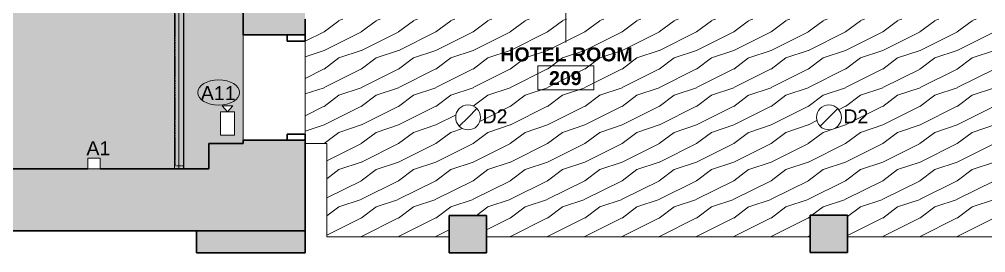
# Model space of a CAD drawing. Header units: inches. Extents: x -1176 to 1507, y -2527 to 978.
# Drawn here: x -662.2 to -350.8, y 9.3 to 84.5 of the extents above; entities that cross this region are included whole.
import ezdxf

# ---------------------------------------------------------------- set-up
doc = ezdxf.new("R2010")
doc.units = ezdxf.units.IN
doc.header["$MEASUREMENT"] = 0
doc.linetypes.add('Dash', pattern=[0.25, 0.125, -0.125])
for name, color, linetype, lineweight in [('A-AREA-IDEN', 2, 'Continuous', 9), ('A-CLNG', 13, 'Continuous', 18), ('A-CLNG-PATT', 13, 'Continuous', 18), ('A-COLS', 52, 'Continuous', 18), ('A-DOOR', 31, 'Continuous', 18), ('A-DOOR-FRAM', 31, 'Continuous', 30), ('A-WALL', 113, 'Continuous', 18), ('A-WALL-PATT', 111, 'Continuous', 18), ('E-LITE-EQPM', 33, 'Continuous', 9), ('E-LITE-EQPM-HDLN', 30, 'Dash', 9), ('E-LITE-EQPM-IDEN', 33, 'Continuous', 9), ('Q-SPCQ', 91, 'Continuous', 9), ('Q-SPCQ-IDEN', 132, 'Continuous', 9)]:
    doc.layers.add(name, color=color, linetype=linetype, lineweight=lineweight)
doc.styles.add('Arial', font='arial.ttf', dxfattribs={"height": 4.5})
doc.styles.add('Swis721 Lt BT_B', font='', dxfattribs={"height": 4.5})
doc.styles.get('Swis721 Lt BT_B').set_extended_font_data('Swis721 Lt BT', bold=True)
pattern_1 = [(0, (0, 0), (15.36, 3.84), [0.634, -10.886, 0.634, -10.886, -61.44]), (0, (0, 0), (15.36, 3.84), [-23.04, 0.634, -22.406, 0.634, -10.886, -26.88]), (0, (0, 0), (15.36, 3.84), [-57.6, 0.634, -7.046, 0.634, -18.566]), (120, (5.76, 1.92), (-11.005538, 11.38215), [0.634, -10.886, 0.634, -10.886, -61.44]), (120, (5.76, 1.92), (-11.005538, 11.38215), [-23.04, 0.634, -22.406, 0.634, -10.886, -26.88]), (120, (5.76, 1.92), (-11.005538, 11.38215), [-57.6, 0.634, -7.046, 0.634, -18.566]), (240, (7.68, 9.6), (-4.354462, -15.22215), [0.634, -10.886, 0.634, -10.886, -61.44]), (240, (7.68, 9.6), (-4.354462, -15.22215), [-23.04, 0.634, -22.406, 0.634, -10.886, -26.88]), (240, (7.68, 9.6), (-4.354462, -15.22215), [-57.6, 0.634, -7.046, 0.634, -18.566])]

# ---------------------------------------------------------------- blocks, each defined once
blk = doc.blocks.new('Lighting-Linear-Cove-Cooper-Ametrix-LC32-LED1 - Lighting-Linear-Cove-Cooper-Ametrix-LC32-LED 53_ 1_-7137665-2nd Floor RCP')
at = {"layer": 'E-LITE-EQPM'}
for p, q in [((-318.5, 0.16), (318.22, 0.16)), ((318.22, -1.37), (-318.5, -1.37))]:
    blk.add_line(p, q, dxfattribs=at)
at = {"layer": 'E-LITE-EQPM-HDLN'}
for p, q in [((317.21, 1.37), (-317.21, 1.37)), ((317.21, -1.37), (317.21, 1.37))]:
    blk.add_line(p, q, dxfattribs=at)
blk = doc.blocks.new('Sconce Light - Sphere - 100W - 277V-7960174-2nd Floor RCP')
at = {"layer": 'E-LITE-EQPM'}
for p, q in [((0, 13.5), (-2, 13.5)), ((-2, 13.5), (-2, 10)), ((2, 13.5), (0, 13.5)), ((2, 13.5), (2, 10)), ((-2, 10), (0, 10)), ((0, 10), (2, 10))]:
    blk.add_line(p, q, dxfattribs=at)
blk = doc.blocks.new('L-Recessed Circular - Downlight - 8_ - OUTDOOR-8523709-2nd Floor RCP')
at = {"layer": 'E-LITE-EQPM'}
for q in [(-2.83, -2.83), (2.83, 2.83)]:
    blk.add_line((0, 0), q, dxfattribs=at)
for start, end in [(360, 180), (180, 360)]:
    blk.add_arc((0, 0), 4, start, end, dxfattribs=at)
blk = doc.blocks.new('Single Flush - D12 2_6_ X 8_-7610144-2nd Floor RCP')
at = {"layer": 'A-DOOR-FRAM', "color": 8}
for p, q in [((-17, -4.25), (-17, -10)), ((-17, -4.25), (-15, -4.25)), ((-15, -4.25), (-15, -10)), ((15.000004, -4.25), (15.000004, -10)), ((15.000004, -4.25), (17.000004, -4.25)), ((17.000004, -4.25), (17.000004, -10)), ((-17, -10), (-15, -10)), ((15.000004, -10), (17.000004, -10))]:
    blk.add_line(p, q, dxfattribs=at)
blk = doc.blocks.new('Security_Camera_-_Dome_6414 - 8_-0_ AFF-7476807-2nd Floor RCP')
at = {"layer": 'Q-SPCQ'}
for p, q in [((-2.27, 3.14), (2.27, 3.14)), ((-2.27, -4.36), (-2.27, 3.14)), ((1.71, 5.14), (-1.71, 5.14)), ((0, 3.14), (-1.71, 5.14)), ((0, 3.14), (1.71, 5.14)), ((2.27, -4.36), (2.27, 3.14)), ((-2.27, -4.36), (2.27, -4.36))]:
    blk.add_line(p, q, dxfattribs=at)
blk = doc.blocks.new('Appliance_Specialty Equipment Tag - Standard-3515593-2nd Floor RCP')
at = {"layer": 'Q-SPCQ-IDEN'}
blk.add_ellipse((-0.0499, 0.0037), major_axis=(-0.1406, 0), ratio=0.600473, dxfattribs=at)
blk = doc.blocks.new('Room Tag - Room Name and Number-3379422-2nd Floor RCP')
at = {"layer": 'A-AREA-IDEN'}
for p, q in [((-0.1881, -0.1636), (-0.1881, -0.0018)), ((-0.1881, -0.0018), (0.1869, -0.0018)), ((0.1869, -0.0018), (-0.1881, -0.0018)), ((-0.1881, -0.0018), (-0.1881, -0.1636)), ((0.1869, -0.0018), (0.1869, -0.1636)), ((0.1869, -0.1636), (0.1869, -0.0018)), ((0.1869, -0.1636), (-0.1881, -0.1636)), ((-0.1881, -0.1636), (0.1869, -0.1636))]:
    blk.add_line(p, q, dxfattribs=at)

msp = doc.modelspace()

# ---------------------------------------------------------------- hatches: boundary and pattern name
at = {"layer": 'A-CLNG-PATT'}
h = msp.add_hatch(dxfattribs=at)
h.set_pattern_fill('FP_2', color=256, style=0, pattern_type=2)
h.set_pattern_definition(pattern_1)
h.paths.add_polyline_path([(-601.07, 36.25), (-601.07, 44.47), (-590.07, 44.47), (-590.07, 95.76), (-593.57, 95.76), (-593.57, 99.76), (-590.07, 99.76), (-590.07, 155.76), (-593.57, 155.76), (-593.57, 159.76), (-590.07, 159.76), (-590.07, 189.12), (-593.57, 189.12), (-593.57, 193.12), (-590.07, 193.12), (-590.07, 240.23), (-592.01, 240.45), (-593.85, 241.09), (-595.5, 242.13), (-596.88, 243.51), (-597.92, 245.16), (-598.56, 247), (-598.78, 248.94), (-598.56, 250.88), (-597.92, 252.72), (-596.88, 254.37), (-595.5, 255.75), (-593.85, 256.78), (-592.01, 257.43), (-590.07, 257.65), (-590.07, 426.38), (-593.57, 426.38), (-593.57, 430.38), (-590.07, 430.38), (-590.07, 459.74), (-593.57, 459.74), (-593.57, 463.74), (-590.07, 463.74), (-590.07, 564.52), (-593.57, 564.52), (-593.57, 568.52), (-590.07, 568.52), (-590.07, 597.87), (-593.57, 597.87), (-593.57, 601.87), (-590.07, 601.87), (-590.07, 673.79), (-609.11, 673.79), (-609.11, 36.25)], flags=0)
h.paths.add_polyline_path([(-612.11, 36.25), (-612.11, 673.79), (-633.11, 673.79), (-633.33, 671.85), (-633.97, 670.01), (-635.01, 668.36), (-636.39, 666.98), (-638.04, 665.94), (-639.88, 665.3), (-641.82, 665.08), (-643.76, 665.3), (-645.6, 665.94), (-647.25, 666.98), (-648.63, 668.36), (-649.67, 670.01), (-649.82, 670.45), (-649.82, 614.79), (-646.32, 614.79), (-646.32, 610.79), (-649.82, 610.79), (-649.82, 554.79), (-646.32, 554.79), (-646.32, 550.79), (-649.82, 550.79), (-649.82, 514.5), (-647.88, 514.28), (-646.04, 513.63), (-644.39, 512.6), (-643.01, 511.22), (-641.97, 509.57), (-641.33, 507.73), (-641.11, 505.79), (-641.33, 503.85), (-641.97, 502.01), (-643.01, 500.36), (-644.39, 498.98), (-646.04, 497.94), (-647.88, 497.3), (-649.82, 497.08), (-649.82, 440.78), (-646.32, 440.78), (-646.32, 436.78), (-649.82, 436.78), (-649.82, 349.19), (-650.09, 349.19), (-650.09, 313.44), (-649.82, 313.44), (-649.82, 317.71), (-647.88, 317.49), (-646.04, 316.85), (-644.39, 315.81), (-643.01, 314.43), (-641.97, 312.78), (-641.33, 310.94), (-641.11, 309), (-641.33, 307.06), (-641.97, 305.22), (-643.01, 303.57), (-644.39, 302.19), (-646.04, 301.15), (-647.88, 300.51), (-649.82, 300.29), (-649.82, 212.73), (-647.88, 212.51), (-646.04, 211.86), (-644.39, 210.83), (-643.01, 209.45), (-641.97, 207.8), (-641.33, 205.95), (-641.11, 204.02), (-641.33, 202.08), (-641.97, 200.24), (-643.01, 198.59), (-644.39, 197.21), (-646.04, 196.17), (-647.88, 195.53), (-649.82, 195.31), (-649.82, 155.98), (-646.32, 155.98), (-646.32, 151.98), (-649.82, 151.98), (-649.82, 103.93), (-683.33, 103.93), (-683.33, 100.43), (-687.33, 100.43), (-687.33, 103.93), (-743.33, 103.93), (-743.33, 100.43), (-747.33, 100.43), (-747.33, 103.93), (-803.33, 103.93), (-803.33, 100.43), (-807.33, 100.43), (-807.33, 103.93), (-863.33, 103.93), (-863.33, 100.43), (-867.33, 100.43), (-867.33, 103.93), (-898.33, 103.93), (-898.33, 72.09), (-894.83, 72.09), (-894.83, 68.09), (-898.33, 68.09), (-898.33, 36.25), (-837.57, 36.25), (-837.57, 39.75), (-833.57, 39.75), (-833.57, 36.25), (-745.07, 36.25), (-745.07, 39.75), (-741.07, 39.75), (-741.07, 36.25), (-640.07, 36.25), (-640.07, 39.75), (-636.07, 39.75), (-636.07, 36.25), (-635.97, 36.25)], flags=0)
h.paths.add_polyline_path([(-597.28, 47.18), (-597.28, 54.55), (-592.86, 54.55), (-592.86, 47.18)], flags=0)
h.paths.add_polyline_path([(-595.09, 54.72), (-596.64, 56.54), (-593.53, 56.54)], flags=0)
h.paths.add_polyline_path([(-893.76, 93.18), (-896.87, 93.18), (-895.32, 95)], flags=0)
h.paths.add_polyline_path([(-893.13, 95.17), (-897.54, 95.17), (-897.54, 102.54), (-893.13, 102.54)], flags=0)
h.paths.add_polyline_path([(-645.25, 654.58), (-648.36, 654.58), (-646.81, 656.39), (-645.6, 654.99)], flags=0)
h.paths.add_polyline_path([(-648.36, 656.56), (-649.03, 656.56), (-649.03, 663.94), (-644.61, 663.94), (-644.61, 656.56), (-645.6, 656.56)], flags=0)
h = msp.add_hatch(dxfattribs=at)
h.set_pattern_fill('FP_2', color=256, style=0, pattern_type=2)
h.set_pattern_definition(pattern_1)
h.paths.add_polyline_path([(-609.11, 36.25), (-609.11, 673.66), (-612.11, 673.66), (-612.11, 36.25)], flags=0)
h = msp.add_hatch(dxfattribs=at)
h.set_pattern_fill('FP_3', color=256, style=0, pattern_type=2)
h.set_pattern_definition([(216.87, (4.8, 12), (35.999957, 24.000064), [6, -54]), (206.565, (12, 8.4), (-12.000093, -12.00052), [13.416, -13.416]), (198.435, (12, 2.4), (-23.99978, -12.000233), [7.589, -30.358])])
h.paths.add_polyline_path([(-72.22, 14.32), (-72.22, 84.47), (-570.07, 84.47), (-570.07, 44.47), (-563.07, 44.47), (-563.07, 14.32), (-523.65, 14.32), (-523.65, 21.25), (-511.65, 21.25), (-511.65, 14.32), (-407.34, 14.32), (-407.34, 21.32), (-395.34, 21.32), (-395.34, 14.32), (-291.02, 14.32), (-291.02, 21.32), (-279.02, 21.32), (-279.02, 14.32), (-174.7, 14.32), (-174.7, 21.32), (-162.7, 21.32), (-162.7, 14.32), (-107.14, 14.32)], flags=0)
h.paths.add_polyline_path([(-109, 48.86), (-110.04, 49), (-111, 49.4), (-111.83, 50.03), (-112.47, 50.86), (-112.87, 51.83), (-113, 52.86), (-112.87, 53.9), (-112.47, 54.86), (-111.83, 55.69), (-111, 56.33), (-110.04, 56.72), (-109, 56.86), (-107.97, 56.72), (-107, 56.33), (-106.18, 55.69), (-105.54, 54.86), (-105.14, 53.9), (-105, 52.86), (-105.14, 51.83), (-105.54, 50.86), (-106.18, 50.03), (-107, 49.4), (-107.97, 49)], flags=0)
h.paths.add_polyline_path([(-517.57, 48.86), (-518.61, 49), (-519.57, 49.4), (-520.4, 50.03), (-521.03, 50.86), (-521.43, 51.83), (-521.57, 52.86), (-521.43, 53.9), (-521.03, 54.86), (-520.4, 55.69), (-519.57, 56.33), (-518.61, 56.72), (-517.57, 56.86), (-516.53, 56.72), (-515.57, 56.33), (-514.74, 55.69), (-514.11, 54.86), (-513.71, 53.9), (-513.57, 52.86), (-513.71, 51.83), (-514.11, 50.86), (-514.74, 50.03), (-515.57, 49.4), (-516.53, 49)], flags=0)
h.paths.add_polyline_path([(-401.32, 48.86), (-402.36, 49), (-403.32, 49.4), (-404.15, 50.03), (-404.78, 50.86), (-405.18, 51.83), (-405.32, 52.86), (-405.18, 53.9), (-404.78, 54.86), (-404.15, 55.69), (-403.32, 56.33), (-402.36, 56.72), (-401.32, 56.86), (-400.28, 56.72), (-399.32, 56.33), (-398.49, 55.69), (-397.86, 54.86), (-397.46, 53.9), (-397.32, 52.86), (-397.46, 51.83), (-397.86, 50.86), (-398.49, 50.03), (-399.32, 49.4), (-400.28, 49)], flags=0)
h.paths.add_polyline_path([(-285, 48.86), (-286.04, 49), (-287, 49.4), (-287.83, 50.03), (-288.47, 50.86), (-288.87, 51.83), (-289, 52.86), (-288.87, 53.9), (-288.47, 54.86), (-287.83, 55.69), (-287, 56.33), (-286.04, 56.72), (-285, 56.86), (-283.97, 56.72), (-283, 56.33), (-282.17, 55.69), (-281.54, 54.86), (-281.14, 53.9), (-281, 52.86), (-281.14, 51.83), (-281.54, 50.86), (-282.17, 50.03), (-283, 49.4), (-283.97, 49)], flags=0)
h.paths.add_polyline_path([(-168.7, 48.86), (-169.74, 49), (-170.7, 49.4), (-171.53, 50.03), (-172.17, 50.86), (-172.57, 51.83), (-172.7, 52.86), (-172.57, 53.9), (-172.17, 54.86), (-171.53, 55.69), (-170.7, 56.33), (-169.74, 56.72), (-168.7, 56.86), (-167.67, 56.72), (-166.7, 56.33), (-165.87, 55.69), (-165.24, 54.86), (-164.84, 53.9), (-164.7, 52.86), (-164.84, 51.83), (-165.24, 50.86), (-165.87, 50.03), (-166.7, 49.4), (-167.67, 49)], flags=0)
at = {"layer": 'A-COLS'}
for points in [[(-511.65, 9.25), (-511.65, 21.25), (-523.65, 21.25), (-523.65, 9.25)], [(-395.34, 9.32), (-395.34, 21.32), (-407.34, 21.32), (-407.34, 9.32)]]:
    msp.add_hatch(color=250, dxfattribs=at).paths.add_polyline_path(points, flags=0)
at = {"layer": 'A-WALL-PATT', "lineweight": 9}
h = msp.add_hatch(color=7, dxfattribs=at)
h.paths.add_polyline_path([(-573.5, 16.25), (-570.07, 16.25), (-570.07, 45.47), (-590.07, 45.47), (-590.07, 16.25)], flags=0)
h.paths.add_polyline_path([(-573.5, 79.47), (-570.07, 79.47), (-570.07, 106.47), (-590.07, 106.47), (-590.07, 79.47)], flags=0)
for points in [[(-590.07, 36.25), (-590.07, 44.47), (-601.07, 44.47), (-601.07, 36.25)], [(-570.07, 9.25), (-570.07, 16.25), (-605.07, 16.25), (-605.07, 9.25), (-573.5, 9.25)]]:
    msp.add_hatch(color=7, dxfattribs=at).paths.add_polyline_path(points, flags=0)
h = msp.add_hatch(color=7, dxfattribs=at)
h.paths.add_polyline_path([(-590.07, 16.25), (-590.07, 36.25), (-673.56, 36.25), (-673.56, 16.25), (-636.07, 16.25)], flags=0)
h.paths.add_polyline_path([(-714.56, 16.25), (-714.56, 36.25), (-772.03, 36.25), (-772.03, 16.25), (-741.07, 16.25)], flags=0)
h.paths.add_polyline_path([(-835.57, 16.25), (-824.03, 16.25), (-824.03, 36.25), (-858.33, 36.25), (-858.33, 16.25), (-837.57, 16.25)], flags=0)
h.paths.add_polyline_path([(-898.33, 16.25), (-898.33, 36.25), (-1015.06, 36.25), (-1015.06, 16.25), (-946.59, 16.25)], flags=0)

# ---------------------------------------------------------------- linework, layer by layer
at = {"layer": 'A-AREA-IDEN'}
msp.add_line((-486.05, 118.14), (-486.05, 77.04), dxfattribs=at)
at = {"layer": 'A-CLNG'}
for p, q in [((-612.11, 673.79), (-612.11, 36.25)), ((-609.11, 36.25), (-609.11, 673.79)), ((-563.07, 44.47), (-570.07, 44.47)), ((-563.07, 14.32), (-563.07, 44.47)), ((-523.65, 14.32), (-563.07, 14.32)), ((-407.34, 14.32), (-511.65, 14.32)), ((-291.02, 14.32), (-395.34, 14.32))]:
    msp.add_line(p, q, dxfattribs=at)
for centre, start, end in [((-517.57, 52.86), 0, 180), ((-401.32, 52.86), 0, 180), ((-517.57, 52.86), 180, 360), ((-401.32, 52.86), 180, 360)]:
    msp.add_arc(centre, 4, start, end, dxfattribs=at)
at = {"layer": 'A-COLS', "color": 8, "lineweight": 30}
for p, q in [((-523.65, 9.25), (-523.65, 21.25)), ((-523.65, 21.25), (-511.65, 21.25)), ((-511.65, 21.25), (-511.65, 9.25)), ((-407.34, 9.32), (-407.34, 21.32)), ((-407.34, 21.32), (-395.34, 21.32)), ((-395.34, 21.32), (-395.34, 9.32)), ((-511.65, 9.25), (-523.65, 9.25)), ((-395.34, 9.32), (-407.34, 9.32))]:
    msp.add_line(p, q, dxfattribs=at)
at = {"layer": 'A-WALL', "color": 8, "lineweight": 30}
for p, q in [((-590.07, 79.47), (-590.07, 95.76)), ((-570.07, 84.47), (-570.07, 79.47)), ((-570.07, 79.47), (-590.07, 79.47)), ((-601.07, 36.25), (-601.07, 44.47)), ((-601.07, 44.47), (-590.07, 44.47)), ((-590.07, 44.47), (-590.07, 45.47)), ((-590.07, 45.47), (-570.07, 45.47)), ((-570.07, 45.47), (-570.07, 9.25)), ((-673.56, 36.25), (-640.07, 36.25)), ((-636.07, 36.25), (-601.07, 36.25)), ((-673.56, 16.25), (-570.07, 16.25)), ((-605.07, 9.25), (-605.07, 16.25)), ((-570.07, 9.25), (-605.07, 9.25))]:
    msp.add_line(p, q, dxfattribs=at)
at = {"layer": 'A-WALL', "lineweight": 9}
for p, q in [((-590.07, 79.47), (-590.07, 45.47)), ((-570.07, 45.47), (-570.07, 79.47))]:
    msp.add_line(p, q, dxfattribs=at)

# ---------------------------------------------------------------- block references
at = {"layer": 'A-AREA-IDEN', "xscale": 47.99999999999997, "yscale": 47.99999999999997, "zscale": 47.99999999999997}
msp.add_blockref('Room Tag - Room Name and Number-3379422-2nd Floor RCP', (-486.05, 69.56), dxfattribs=at)
at = {"layer": 'A-DOOR', "rotation": 89.99999999999993}
msp.add_blockref('Single Flush - D12 2_6_ X 8_-7610144-2nd Floor RCP', (-580.07, 62.47), dxfattribs=at)
at = {"layer": 'E-LITE-EQPM', "extrusion": (0, 0, -1), "rotation": 270.0000000000003}
msp.add_blockref('Lighting-Linear-Cove-Cooper-Ametrix-LC32-LED1 - Lighting-Linear-Cove-Cooper-Ametrix-LC32-LED 53_ 1_-7137665-2nd Floor RCP', (610.59, 354.48), dxfattribs=at)
at = {"layer": 'E-LITE-EQPM'}
for name, p in [('L-Recessed Circular - Downlight - 8_ - OUTDOOR-8523709-2nd Floor RCP', (-517.57, 52.86)), ('L-Recessed Circular - Downlight - 8_ - OUTDOOR-8523709-2nd Floor RCP', (-401.32, 52.86)), ('Sconce Light - Sphere - 100W - 277V-7960174-2nd Floor RCP', (-638.07, 26.25))]:
    msp.add_blockref(name, p, dxfattribs=at)
at = {"layer": 'Q-SPCQ'}
msp.add_blockref('Security_Camera_-_Dome_6414 - 8_-0_ AFF-7476807-2nd Floor RCP', (-595.07, 51.47), dxfattribs=at)
at = {"layer": 'Q-SPCQ-IDEN', "xscale": 47.99999999999997, "yscale": 47.99999999999997, "zscale": 47.99999999999997}
msp.add_blockref('Appliance_Specialty Equipment Tag - Standard-3515593-2nd Floor RCP', (-595.54, 60.71), dxfattribs=at)

# ---------------------------------------------------------------- texts
at = {"layer": 'A-AREA-IDEN', "char_height": 4.5, "attachment_point": 1, "style": 'Swis721 Lt BT_B'}
for s, insert, width in [('HOTEL ROOM', (-507.17, 75.42), 51.0555), ('209', (-491.5, 67.76), 12.726)]:
    msp.add_mtext(s, dxfattribs=dict(at, insert=insert, width=width))
at = {"layer": 'E-LITE-EQPM-IDEN', "char_height": 4.5, "attachment_point": 1, "style": 'Arial'}
for s, insert, width in [('D2', (-512.93, 55.45), 9.8475), ('D2', (-396.68, 55.45), 9.8475), ('A1', (-640.53, 45.18), 9.393)]:
    msp.add_mtext(s, dxfattribs=dict(at, insert=insert, width=width))
at = {"layer": 'Q-SPCQ-IDEN', "insert": (-603.67, 62.94), "char_height": 4.5, "width": 13.635, "attachment_point": 1, "style": 'Arial'}
msp.add_mtext('A11', dxfattribs=at)

doc.saveas('drawing.dxf')
